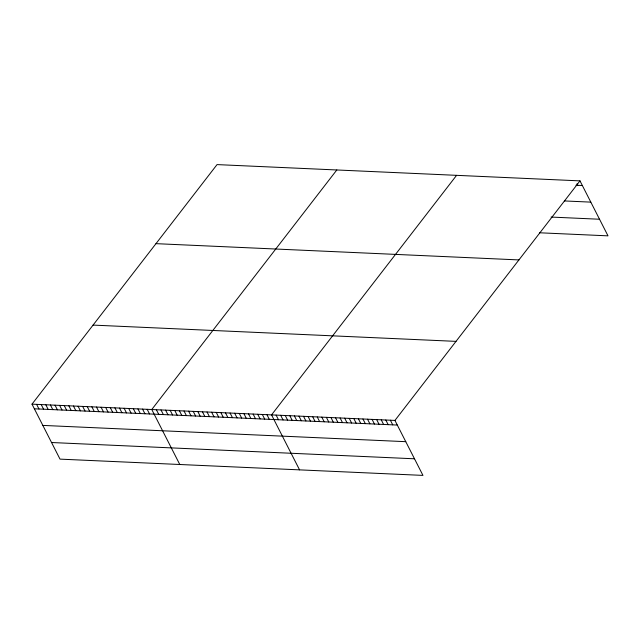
<?xml version="1.0" encoding="UTF-8"?>
<svg xmlns="http://www.w3.org/2000/svg" width="640" height="640" viewBox="0 0 640 640"><rect width="100%" height="100%" fill="white"/><g stroke="black" fill="none" stroke-linecap="round" stroke-linejoin="round"><path stroke-width="0.96" d="M32 404.152L394.944 420.424L422.96 475.4L60.016 459.128L32 404.152L217.04 164.6L579.984 180.872L608 235.848L539.44 232.776M336.816 169.968L151.768 409.52L179.784 464.496M456.584 175.336L271.544 414.888L299.552 469.864M394.944 420.424L579.984 180.872M575.952 185.224L582.352 185.512M564.312 200.936L590.816 202.128M551.088 217.064L599.536 219.24M155.976 243.656L518.92 259.92M93.064 325.096L456.008 341.368M34.368 408.792L397.312 425.064M42.832 425.408L405.776 441.672M51.552 442.52L414.496 458.792M576.992 183.76L577.784 185.312M390.376 420.216L392.736 424.856M385.8 420.008L388.168 424.656M381.232 419.808L383.6 424.448M376.664 419.6L379.024 424.248M372.088 419.4L374.456 424.04M367.52 419.192L369.888 423.832M362.952 418.984L365.32 423.632M358.384 418.784L360.744 423.424M353.808 418.576L356.176 423.224M349.24 418.368L351.608 423.016M344.672 418.168L347.032 422.808M340.096 417.96L342.464 422.608M335.528 417.76L337.896 422.4M330.96 417.552L333.32 422.192M326.384 417.344L328.752 421.992M321.816 417.144L324.184 421.784M317.248 416.936L319.616 421.584M312.68 416.736L315.04 421.376M308.104 416.528L310.472 421.168M303.536 416.32L305.904 420.968M298.968 416.12L301.328 420.76M294.392 415.912L296.76 420.56M289.824 415.712L292.192 420.352M285.256 415.504L287.616 420.144M280.68 415.296L283.048 419.944M276.112 415.096L278.48 419.736M266.936 414.68L269.304 419.328M262.328 414.472L264.696 419.12M257.72 414.272L260.088 418.912M253.12 414.064L255.48 418.704M248.512 413.856L250.872 418.496M243.904 413.648L246.272 418.296M239.296 413.44L241.664 418.088M234.688 413.24L237.056 417.88M230.08 413.032L232.448 417.672M225.48 412.824L227.84 417.464M220.872 412.616L223.24 417.264M216.264 412.408L218.632 417.056M211.656 412.208L214.024 416.848M207.048 412L209.416 416.64M202.44 411.792L204.808 416.432M197.84 411.584L200.2 416.232M193.232 411.376L195.6 416.024M188.624 411.168L190.992 415.816M184.016 410.968L186.384 415.608M179.408 410.76L181.776 415.4M174.808 410.552L177.168 415.192M170.2 410.344L172.56 414.992M165.592 410.136L167.96 414.784M160.984 409.936L163.352 414.576M156.376 409.728L158.744 414.368M147.168 409.312L149.528 413.96M142.56 409.104L144.928 413.752M137.952 408.904L140.32 413.544M133.344 408.696L135.712 413.336M128.736 408.488L131.104 413.128M124.128 408.28L126.496 412.92M119.528 408.072L121.888 412.72M114.92 407.864L117.288 412.512M110.312 407.664L112.68 412.304M105.704 407.456L108.072 412.096M101.096 407.248L103.464 411.888M96.496 407.04L98.856 411.688M91.888 406.832L94.248 411.48M87.28 406.632L89.648 411.272M82.672 406.424L85.04 411.064M78.064 406.216L80.432 410.856M73.456 406.008L75.824 410.656M68.856 405.8L71.216 410.448M64.248 405.592L66.616 410.24M59.64 405.392L62.008 410.032M55.032 405.184L57.4 409.824M50.424 404.976L52.792 409.616M45.816 404.768L48.184 409.416M41.216 404.56L43.576 409.208M36.608 404.36L38.976 409"/></g></svg>
